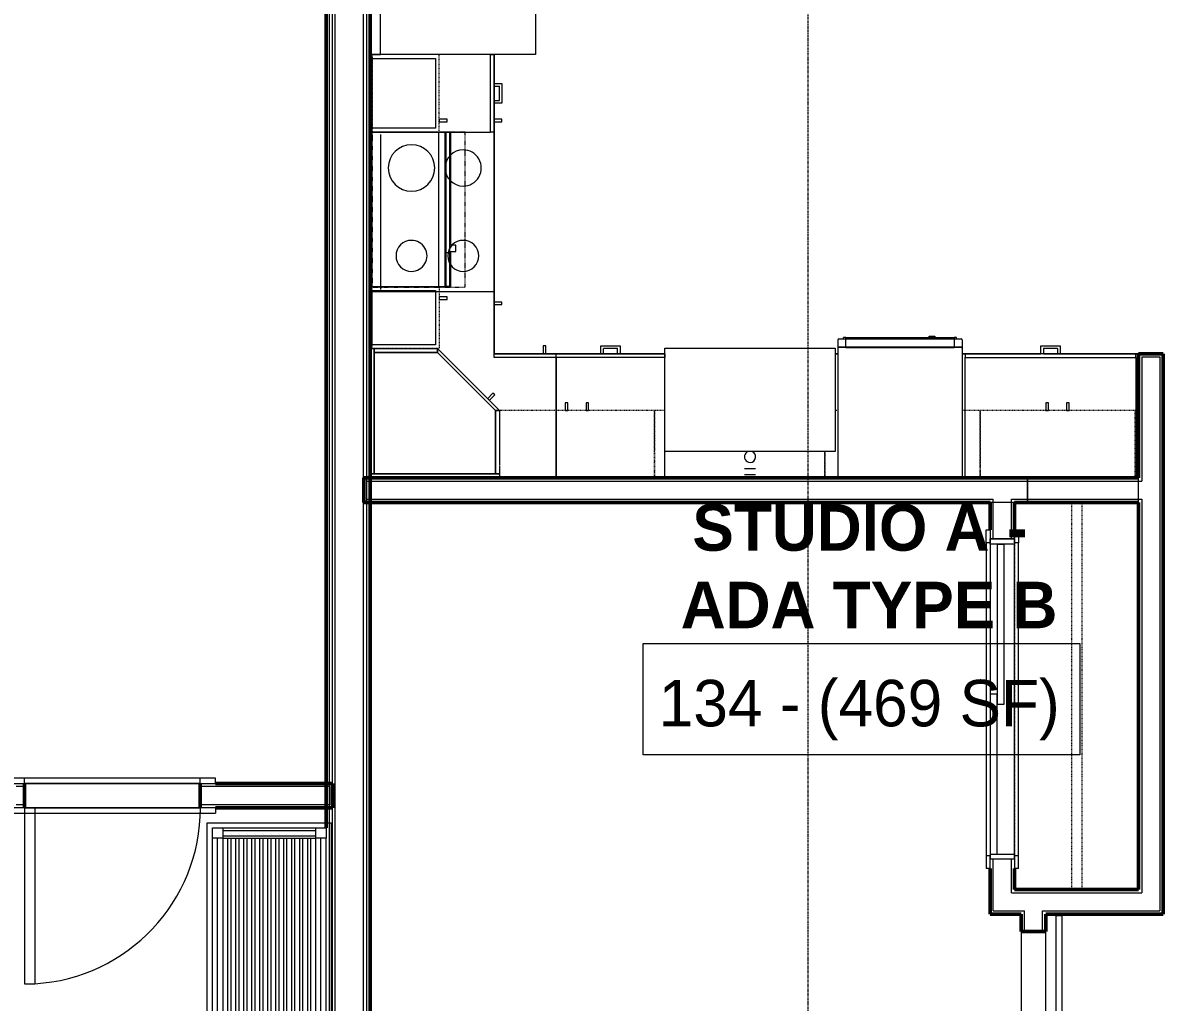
# Model space of a CAD drawing. Header units: inches. Extents: x -4235 to -464, y 9706 to 12338.
# Drawn here: x -2979.3 to -2758.6, y 10549 to 10738.4 of the extents above; entities that cross this region are included whole.
import ezdxf

# ---------------------------------------------------------------- set-up
doc = ezdxf.new("R2010")
doc.units = ezdxf.units.IN
doc.header["$MEASUREMENT"] = 0
for name, pattern in [('Dash', [0.25, 0.125, -0.125]), ('Grid Line 1_2_', [0.875, 0.5, -0.125, 0.125, -0.125]), ('Overhead', [0.15625, 0.09375, -0.0625])]:
    doc.linetypes.add(name, pattern=pattern)
for name, color, linetype, lineweight in [('0-1', 7, 'Continuous', 5), ('0-2', 10, 'Continuous', 9), ('A-AREA-IDEN', 2, 'Continuous', 9), ('A-DOOR-1', 10, 'Continuous', 9), ('A-DOOR-2', 50, 'Continuous', 20), ('A-DOOR-3', 7, 'Continuous', 50), ('A-DOOR-FRAM-1', 10, 'Continuous', 9), ('A-WALL-1', 7, 'Continuous', 50), ('A-WALL-2', 250, 'Continuous', 13), ('A-WALL-3', 10, 'Continuous', 9), ('A-WALL-4', 254, 'Continuous', 9), ('A-WALL-5', 113, 'Continuous', 9), ('I-WALL-1', 7, 'Continuous', 50), ('P-SANR-FIXT-1', 10, 'Continuous', 9), ('P-SANR-FIXT-2', 254, 'Continuous', 9), ('Q-CASE', 31, 'Continuous', 9), ('Q-CASE-1', 254, 'Continuous', 9), ('Q-CASE-2', 10, 'Continuous', 9), ('Q-CASE-3', 254, 'Dash', 9), ('Q-CASE-4', 10, 'Dash', 9), ('Q-CASE-HDLN-1', 10, 'Dash', 9), ('Q-CASE-HDLN-2', 254, 'Dash', 9), ('Q-SPCQ-1', 10, 'Continuous', 9), ('Q-SPCQ-2', 91, 'Overhead', 9), ('S-GRID-1', 1, 'Grid Line 1_2_', 9)]:
    doc.layers.add(name, color=color, linetype=linetype, lineweight=lineweight)
doc.styles.add('Century Gothic', font='ufonts.com_century-gothic.ttf', dxfattribs={"height": 9})
doc.styles.add('Century Gothic_B', font='GOTHICB.TTF', dxfattribs={"height": 9})

# ---------------------------------------------------------------- blocks, each defined once
blk = doc.blocks.new('SWING - SINGLE - FLUSH - 2-10 x 6-8 - PRIVACY-3199407-BACKGROUND - RCP - 1ST FLOOR')
at = {"layer": 'A-DOOR-1'}
blk.add_arc((17, 2.37), 34.07, 93.3657, 180, dxfattribs=at)
at = {"layer": 'A-DOOR-2'}
for p, q in [((15, 2.37), (15, 36.38)), ((17, 36.38), (15, 36.38)), ((17, 2.37), (17, 36.38)), ((17, 2.37), (15, 2.37))]:
    blk.add_line(p, q, dxfattribs=at)
at = {"layer": 'A-DOOR-FRAM-1'}
for p, q in [((-17, 3.37), (-20, 3.37)), ((-20, 2.37), (-20, 3.37)), ((-20, 2.37), (-17, 2.37)), ((17, 3.37), (-17, 3.37)), ((-17, 2.37), (-17, 3.37)), ((-17, 2.37), (17, 2.37)), ((20, 3.37), (17, 3.37)), ((17, 2.37), (17, 3.37)), ((17, 2.37), (20, 2.37)), ((20, 2.37), (20, 3.37)), ((-17, -2.38), (-20, -2.38)), ((-20, -2.38), (-20, -3.38)), ((-20, -3.38), (-17, -3.38)), ((17, -2.38), (-17, -2.38)), ((-17, -2.38), (-17, -3.38)), ((-17, -3.38), (17, -3.38)), ((20, -2.38), (17, -2.38)), ((17, -2.38), (17, -3.38)), ((17, -3.38), (20, -3.38)), ((20, -2.38), (20, -3.38))]:
    blk.add_line(p, q, dxfattribs=at)
blk = doc.blocks.new('SLIDING - FLUSH - 5-0 x 6-8-3203585-BACKGROUND - RCP - 1ST FLOOR')
at = {"layer": 'A-DOOR-1'}
for p, q in [((-32.75, 2.25), (-32.75, 3)), ((-30.25, 3), (-32.75, 3)), ((-32.75, 2.25), (-30.25, 2.25)), ((30.25, 3), (-30.25, 3)), ((-30.25, 3), (-30.25, 2.25)), ((1, 2.25), (-30, 2.25)), ((-30, 2.25), (-30, 0.88)), ((1, 2.25), (1, 0.88)), ((30.25, 2.25), (30.25, 3)), ((30.25, 3), (32.75, 3)), ((32.75, 2.25), (30.25, 2.25)), ((32.75, 3), (32.75, 2.25)), ((-30, 0.88), (1, 0.88)), ((30, 0.88), (-1, 0.88)), ((-1, 0.88), (-1, -0.5)), ((30, 0.88), (30, -0.5)), ((-1, -0.5), (30, -0.5)), ((-32.75, -3.25), (-32.75, -2.5)), ((-30.25, -2.5), (-32.75, -2.5)), ((-32.75, -3.25), (-30.25, -3.25)), ((-30.25, -2.5), (-30.25, -3.25)), ((-30.25, -3.25), (30.25, -3.25)), ((30.25, -2.5), (32.75, -2.5)), ((30.25, -3.25), (30.25, -2.5)), ((32.75, -3.25), (30.25, -3.25)), ((32.75, -2.5), (32.75, -3.25))]:
    blk.add_line(p, q, dxfattribs=at)
at = {"layer": 'A-DOOR-FRAM-1'}
for p, q in [((-30, 2.25), (-31, 2.25)), ((-31, -2.5), (-31, 2.25)), ((-30, 2.25), (-30, -2.5)), ((30, 2.25), (1, 2.25)), ((30, -2.5), (30, 2.25)), ((30, 2.25), (31, 2.25)), ((31, 2.25), (31, -2.5)), ((-31, -2.5), (-30, -2.5)), ((-30, -2.5), (30, -2.5)), ((31, -2.5), (30, -2.5))]:
    blk.add_line(p, q, dxfattribs=at)
blk = doc.blocks.new('BARN - FLUSH - 3-0 x 7-0 BARN DOOR-2961666-BACKGROUND - RCP - 1ST FLOOR')
at = {"layer": 'A-DOOR-1'}
for p, q in [((-57, -4.32), (-60, -4.32)), ((-60, -4.32), (-60, -4.95)), ((-57, -5.82), (-57, -4.07)), ((-57, -4.07), (-21, -4.07)), ((-21, -4.07), (-21, -5.82)), ((21, -4.32), (-21, -4.32)), ((21, -4.95), (21, -4.32)), ((-60, -4.95), (-60, -5.57)), ((-60, -5.57), (-57, -5.57)), ((-21, -5.82), (-57, -5.82)), ((-21, -5.57), (21, -5.57)), ((21, -5.57), (21, -4.95))]:
    blk.add_line(p, q, dxfattribs=at)
at = {"layer": 'A-DOOR-3'}
for p, q in [((-56, -6), (-56, -5.82)), ((-54.5, -6), (-56, -6)), ((-54.5, -5.82), (-54.5, -6)), ((-23.5, -6), (-23.5, -5.82)), ((-22, -6), (-23.5, -6)), ((-22, -5.82), (-22, -6))]:
    blk.add_line(p, q, dxfattribs=at)
blk = doc.blocks.new('Refrigerator_-_Side-by-Side_6047 - 36_ X 30_-1372843-BACKGROUND - RCP - 1ST FLOOR')
at = {"layer": 'Q-SPCQ-1'}
for p, q in [((-17.88, 15.58), (17.87, 15.58)), ((-17.88, -14.42), (-17.88, 15.58)), ((17.87, 15.58), (17.87, -14.42)), ((17.87, -14.42), (-17.88, -14.42))]:
    blk.add_line(p, q, dxfattribs=at)
blk = doc.blocks.new('OD_CW_Closet - OD_CW_Closet-V41-BACKGROUND - RCP - 1ST FLOOR')
at = {"layer": 'Q-CASE-HDLN-1'}
for p, q in [((0.74, 13), (75.64, 13)), ((0.74, 11), (75.64, 11)), ((6.05, 0), (7.8, 0)), ((8.8, 0), (68.8, 0)), ((69.05, 0), (71.55, 0))]:
    blk.add_line(p, q, dxfattribs=at)
at = {"layer": 'Q-CASE-HDLN-2'}
for p, q in [((75.64, 24), (0.74, 24)), ((0.74, 24), (0.74, 0)), ((75.64, 0), (75.64, 24)), ((0.74, 0), (6.05, 0)), ((68.8, 0), (69.05, 0)), ((71.55, 0), (75.64, 0))]:
    blk.add_line(p, q, dxfattribs=at)
blk = doc.blocks.new('Range - 24_ x 30_-2806124-BACKGROUND - RCP - 1ST FLOOR')
at = {"layer": 'Q-SPCQ-1'}
blk.add_line((0, -22), (30, -22), dxfattribs=at)
for centre, radius, start, end in [((6.5, -6), 3.5, 360, 180), ((23.5, -6), 3, 0, 180), ((6.5, -6), 3.5, 180, 0), ((23.5, -6), 3, 180, 0), ((6.5, -16), 4.5, 0, 180), ((23.5, -16), 3, 360, 180), ((6.5, -16), 4.5, 180, 0), ((23.5, -16), 3, 180, 0)]:
    blk.add_arc(centre, radius, start, end, dxfattribs=at)
blk = doc.blocks.new('300 Series Wall Hung Cabinet_302 - 33_ X 21_-2750688-BACKGROUND - RCP - 1ST FLOOR')
at = {"layer": 'Q-CASE-3'}
for p, q in [((-16.5, -2.75), (-16.5, -7.47)), ((16.5, -7.36), (16.5, -2.75)), ((16.5, -15.38), (16.5, -7.39)), ((14.5, -15.38), (16.5, -15.38))]:
    blk.add_line(p, q, dxfattribs=at)
at = {"layer": 'Q-CASE-4'}
for p, q in [((16.5, -2.38), (-16.5, -2.38)), ((-16.5, -2.38), (-16.5, -2.75)), ((16.5, -2.75), (16.5, -2.38))]:
    blk.add_line(p, q, dxfattribs=at)
blk = doc.blocks.new('Base Cabinet 4 Drawer 254 - Base Cabinet 4 Drawer 254 21_-2569778-BACKGROUND - RCP - 1ST FLOOR')
at = {"layer": 'Q-CASE-2'}
for p, q in [((-1.14, 24), (-1.14, 25.5)), ((-1.14, 25.5), (2.61, 25.5)), ((2.11, 25), (-0.64, 25)), ((-0.64, 24), (-0.64, 25)), ((2.11, 24), (2.11, 25)), ((2.61, 25.5), (2.61, 24)), ((-9.76, 24), (11.24, 24)), ((-9.76, 23.25), (-9.76, 24)), ((11.24, 23.25), (-9.76, 23.25)), ((-9.76, 23.25), (-9.76, 0)), ((-1.14, 24), (-0.64, 24)), ((2.61, 24), (2.11, 24)), ((11.24, 24), (11.24, 23.25)), ((11.24, 0), (11.24, 23.25)), ((-9.76, 0), (11.24, 0))]:
    blk.add_line(p, q, dxfattribs=at)
blk = doc.blocks.new('308 - 308 x 27_-V42-BACKGROUND - RCP - 1ST FLOOR')
at = {"layer": 'Q-CASE'}
for p, q in [((0, -27.38), (-12, -15.38)), ((-12, -15.38), (-11.25, -15.38)), ((-11.25, -15.38), (0, -26.63)), ((0, -26.63), (0, -27.38))]:
    blk.add_line(p, q, dxfattribs=at)
at = {"layer": 'Q-CASE-1'}
for p, q in [((-12, -3.13), (-12, -2.75)), ((-12, -4.64), (-12, -3.13)), ((-12, -3.13), (-11.25, -3.13)), ((12.62, -3.13), (-12, -3.13)), ((-11.25, -4.57), (-11.25, -3.13)), ((-11.25, -3.13), (12.25, -3.13)), ((-11.25, -3.13), (-11.25, -4.57)), ((12.25, -3.13), (12.25, -26.63)), ((12.25, -27.38), (12.25, -3.13)), ((12.25, -3.13), (12.62, -3.13)), ((-12, -15.38), (-12, -4.72)), ((-11.25, -15.38), (-11.25, -4.65)), ((-11.25, -4.65), (-11.25, -15.38)), ((-11.25, -15.38), (-12, -15.38)), ((0, -26.63), (-11.25, -15.38)), ((-10.05, -17.33), (-11.11, -18.39)), ((-11.11, -18.39), (-10.76, -18.73)), ((-10.76, -18.73), (-9.7, -17.67)), ((12.25, -26.63), (0, -26.63)), ((0, -27.38), (0, -26.63)), ((0, -26.63), (12.25, -26.63)), ((12.25, -27.38), (0, -27.38)), ((12.25, -26.63), (12.25, -27.38)), ((12.62, -27.38), (12.25, -27.38))]:
    blk.add_line(p, q, dxfattribs=at)
at = {"layer": 'Q-CASE-2'}
for p, q in [((-12, -2.75), (-12, -2.38)), ((-12, -2.38), (13, -2.38)), ((12.62, -3.13), (13, -3.13)), ((13, -3.13), (12.62, -3.13)), ((13, -2.38), (13, -3.13)), ((13, -3.13), (13, -27.38)), ((13, -27.38), (12.62, -27.38))]:
    blk.add_line(p, q, dxfattribs=at)
blk = doc.blocks.new('300 Series Wall Hung Cabinet_301 - 12_ x 27_-2528054-BACKGROUND - RCP - 1ST FLOOR')
at = {"layer": 'Q-CASE-1'}
for p, q in [((-3.51, 14.69), (-4, 14.69)), ((-4, 14.69), (-4, 13.19)), ((-3.51, 13.19), (-3.51, 14.69)), ((-5.25, 0.19), (-5.25, 12.44)), ((-5.25, 12.44), (5.25, 12.44)), ((-4, 13.19), (-3.51, 13.19)), ((5.25, 12.44), (5.25, 0.19))]:
    blk.add_line(p, q, dxfattribs=at)
at = {"layer": 'Q-CASE-2'}
blk.add_line((5.25, 0.19), (-5.25, 0.19), dxfattribs=at)
at = {"layer": 'Q-CASE-3'}
for p, q in [((-6, 0.19), (-6, 13.19)), ((-6, 13.19), (6, 13.19)), ((6, 13.19), (6, 0.19))]:
    blk.add_line(p, q, dxfattribs=at)
at = {"layer": 'Q-CASE-4'}
blk.add_line((6, 0.19), (-6, 0.19), dxfattribs=at)
blk = doc.blocks.new('Base Cabinet 3 Drawer 230 - Base Cabinet 3 Drawer 230 33_-2568065-BACKGROUND - RCP - 1ST FLOOR')
at = {"layer": 'Q-CASE-2'}
for p, q in [((-15.76, -23.25), (-15.76, 0)), ((-15.76, 0), (17.24, 0)), ((17.24, 0), (17.24, -23.25)), ((-15.76, -23.25), (-15.76, -24)), ((17.24, -23.25), (-15.76, -23.25)), ((-15.76, -24), (17.24, -24)), ((-0.64, -24), (-1.14, -24)), ((-1.14, -25.5), (-1.14, -24)), ((-0.64, -25), (-0.64, -24)), ((2.11, -25), (2.11, -24)), ((2.11, -24), (2.61, -24)), ((2.61, -24), (2.61, -25.5)), ((17.24, -24), (17.24, -23.25)), ((2.61, -25.5), (-1.14, -25.5)), ((-0.64, -25), (2.11, -25))]:
    blk.add_line(p, q, dxfattribs=at)
blk = doc.blocks.new('30quot_MicrowaveVent_11166 - 70cm miele oven-V43-BACKGROUND - RCP - 1ST FLOOR')
at = {"layer": 'Q-CASE-1'}
for p, q in [((7.69, 15.6), (-14.2, 15.6)), ((-14.2, 15.6), (-14.2, 15.39)), ((8.88, 16.6), (7.69, 16.6)), ((7.69, 16.55), (7.69, 15.39)), ((7.69, 16.55), (7.69, 16.55)), ((8.88, 15.39), (8.88, 16.55)), ((15.68, 15.6), (8.88, 15.6)), ((15.68, 15.59), (15.68, 15.6)), ((15.68, 15.39), (15.68, 15.59)), ((9.18, 15.39), (-14.2, 15.39)), ((-14.2, 15.39), (-14.2, 14.61)), ((-14.2, 14.61), (9.18, 14.61)), ((-14.2, 14.49), (-14.2, 13.23)), ((15.68, 14.49), (-14.2, 14.49)), ((9.18, 15.39), (9.18, 14.61)), ((15.68, 15.39), (9.18, 15.39)), ((9.18, 15.39), (9.18, 14.61)), ((9.18, 14.61), (15.68, 14.61)), ((15.68, 15.39), (15.68, 14.61)), ((15.68, 13.23), (15.68, 14.49)), ((-14.2, 13.23), (-14.2, 0.38)), ((-14.2, 13.23), (15.68, 13.23)), ((15.68, 0.38), (15.68, 13.23))]:
    blk.add_line(p, q, dxfattribs=at)
at = {"layer": 'Q-CASE-2'}
for p, q in [((-14.2, 0.37), (-14.2, 0)), ((15.68, 0), (15.68, 0.37)), ((-14.2, 0), (15.68, 0))]:
    blk.add_line(p, q, dxfattribs=at)
blk = doc.blocks.new('Base Cabinet Corner 197 - Base Cabinet Corner 197-2569781-BACKGROUND - RCP - 1ST FLOOR')
at = {"layer": 'Q-CASE-2'}
for p, q in [((0.74, 36), (-23.26, 36)), ((-23.26, 36), (-23.26, 0)), ((0.74, 23.25), (0.74, 36)), ((0.74, 24), (0.74, 36)), ((0.73, 34), (0.73, 33.51)), ((2.23, 34), (0.73, 34)), ((0.73, 33.51), (2.23, 33.51)), ((2.23, 33.51), (2.23, 34)), ((10.73, 25.5), (10.24, 25.5)), ((10.24, 25.5), (10.24, 24)), ((10.73, 24), (10.73, 25.5)), ((12.74, 24), (0.74, 24)), ((0.74, 23.25), (0.74, 24)), ((12.74, 23.25), (0.74, 23.25)), ((10.24, 24), (10.73, 24)), ((12.74, 0), (12.74, 24)), ((-23.26, 0), (12.74, 0))]:
    blk.add_line(p, q, dxfattribs=at)
blk = doc.blocks.new('300 Series Wall Hung Cabinet_301 - 15_ x 27_-2760267-BACKGROUND - RCP - 1ST FLOOR')
at = {"layer": 'Q-CASE-1'}
for p, q in [((-6.75, -12.44), (-6.75, -0.19)), ((6.75, -0.19), (6.75, -12.44)), ((6.75, -12.44), (-6.75, -12.44)), ((-5.01, -13.19), (-5.5, -13.19)), ((-5.5, -13.19), (-5.5, -14.69)), ((-5.01, -14.69), (-5.01, -13.19)), ((-5.5, -14.69), (-5.01, -14.69))]:
    blk.add_line(p, q, dxfattribs=at)
at = {"layer": 'Q-CASE-2'}
blk.add_line((-6.75, -0.19), (6.75, -0.19), dxfattribs=at)
at = {"layer": 'Q-CASE-3'}
for p, q in [((-7.5, -0.19), (-7.5, -13.19)), ((7.5, -1.81), (7.5, -0.19)), ((-7.5, -13.19), (7.5, -13.19))]:
    blk.add_line(p, q, dxfattribs=at)
at = {"layer": 'Q-CASE-4'}
for p, q in [((7.5, -0.19), (-7.5, -0.19)), ((7.5, -13.19), (7.5, -1.81))]:
    blk.add_line(p, q, dxfattribs=at)
blk = doc.blocks.new('kitchen_faucet_14143 - kitchen_faucet_14143-V67-BACKGROUND - RCP - 1ST FLOOR')
at = {"layer": 'P-SANR-FIXT-2'}
for p, q in [((2.26, -1.08), (2.26, 1.08)), ((2.34, 1.08), (2.34, 0.77)), ((2.34, 0.77), (2.34, -1.08)), ((3.44, -1.08), (3.44, 1.08))]:
    blk.add_line(p, q, dxfattribs=at)
at = {"layer": 'P-SANR-FIXT-2', "flags": 128}
blk.add_lwpolyline([(-1.04, 0.64), (-1, 0.62), (-0.96, 0.61), (-0.92, 0.6)], dxfattribs=at)
at = {"layer": 'P-SANR-FIXT-2'}
for start, end in [(0, 164.2961), (300, 0), (195.7039, 240), (240, 270), (270, 300)]:
    blk.add_arc((0, 0), 1.08, start, end, dxfattribs=at)
blk = doc.blocks.new('Stainless Steel Farmhous Kitchen Sink - Stainless Steel Farmhous Kitchen Sink-V51-BACKGROUND - RCP - 1ST FLOOR')
at = {"layer": 'P-SANR-FIXT-1'}
for p, q in [((-33, 22.2), (0, 22.2)), ((-33, 2.25), (-33, 22.2)), ((0, 22.2), (0, 2.25)), ((0, 2.25), (-33, 2.25))]:
    blk.add_line(p, q, dxfattribs=at)
blk = doc.blocks.new('300 Series Wall Hung Cabinet_302 - 30_ X 27_-2569782-BACKGROUND - RCP - 1ST FLOOR')
at = {"layer": 'Q-CASE-1'}
for p, q in [((-1.76, -15.38), (-2.25, -15.38)), ((-2.25, -15.38), (-2.25, -16.87)), ((-1.76, -16.87), (-1.76, -15.38)), ((2.24, -15.38), (1.75, -15.38)), ((1.75, -15.38), (1.75, -16.87)), ((2.24, -16.87), (2.24, -15.38)), ((-2.25, -16.87), (-1.76, -16.87)), ((1.75, -16.87), (2.24, -16.87))]:
    blk.add_line(p, q, dxfattribs=at)
at = {"layer": 'Q-CASE-3'}
for p, q in [((-15, -2.75), (-15, -7.36)), ((15, -4.64), (15, -2.75)), ((15, -15.38), (15, -4.72)), ((-15, -7.39), (-15, -15.38)), ((-15, -15.38), (15, -15.38))]:
    blk.add_line(p, q, dxfattribs=at)
at = {"layer": 'Q-CASE-4'}
for p, q in [((15, -2.38), (-15, -2.38)), ((-15, -2.38), (-15, -2.75)), ((15, -2.75), (15, -2.38))]:
    blk.add_line(p, q, dxfattribs=at)
blk = doc.blocks.new('300 Series Wall Hung Cabinet_302 - 30_ X 27_-V64-BACKGROUND - RCP - 1ST FLOOR')
at = {"layer": 'Q-CASE-3'}
for p, q in [((-15, -2.75), (-15, -5.08)), ((15, -7.47), (15, -2.75)), ((-15, -5.13), (-15, -15.38)), ((-15, -15.38), (-11.52, -15.38)), ((12.48, -15.38), (13, -15.38))]:
    blk.add_line(p, q, dxfattribs=at)
at = {"layer": 'Q-CASE-4'}
for p, q in [((-11.52, -2.38), (-15, -2.38)), ((-15, -2.38), (-15, -2.75)), ((15, -2.38), (12.48, -2.38)), ((15, -2.75), (15, -2.38))]:
    blk.add_line(p, q, dxfattribs=at)
blk = doc.blocks.new('300 Series Wall Hung Cabinet_302 - 30_ X 27_-V59-BACKGROUND - RCP - 1ST FLOOR')
at = {"layer": 'Q-CASE-1'}
for p, q in [((-1.76, -15.38), (-2.25, -15.38)), ((-2.25, -15.38), (-2.25, -16.87)), ((-1.76, -16.87), (-1.76, -15.38)), ((2.24, -15.38), (1.75, -15.38)), ((1.75, -15.38), (1.75, -16.87)), ((2.24, -16.87), (2.24, -15.38)), ((-2.25, -16.87), (-1.76, -16.87)), ((1.75, -16.87), (2.24, -16.87))]:
    blk.add_line(p, q, dxfattribs=at)
at = {"layer": 'Q-CASE-3'}
for p, q in [((-15, -2.75), (-15, -15.38)), ((15, -5.08), (15, -2.75)), ((15, -15.38), (15, -5.13)), ((-15, -15.38), (15, -15.38))]:
    blk.add_line(p, q, dxfattribs=at)
at = {"layer": 'Q-CASE-4'}
for p, q in [((15, -2.38), (-15, -2.38)), ((-15, -2.38), (-15, -2.44)), ((-15, -2.44), (-15, -2.75)), ((15, -2.75), (15, -2.38))]:
    blk.add_line(p, q, dxfattribs=at)
blk = doc.blocks.new('Single Door 1 Drawer 211 - 211 Base Cabinet Single Door1 Drawer 15_-2709781-BACKGROUND - RCP - 1ST FLOOR')
at = {"layer": 'Q-CASE-2'}
for p, q in [((-5.64, 24), (-5.64, 25.5)), ((-5.64, 25.5), (-1.89, 25.5)), ((-2.39, 25), (-5.14, 25)), ((-5.14, 24), (-5.14, 25)), ((-2.39, 24), (-2.39, 25)), ((-1.89, 25.5), (-1.89, 24)), ((1.73, 25.5), (1.24, 25.5)), ((1.24, 25.5), (1.24, 24)), ((1.73, 24), (1.73, 25.5)), ((-11.26, 24), (3.74, 24)), ((-11.26, 23.25), (-11.26, 24)), ((3.74, 23.25), (-11.26, 23.25)), ((-11.26, 23.25), (-11.26, 0)), ((-5.64, 24), (-5.14, 24)), ((-1.89, 24), (-2.39, 24)), ((1.24, 24), (1.73, 24)), ((3.74, 24), (3.74, 23.25)), ((3.74, 0), (3.74, 23.25)), ((-11.26, 0), (3.74, 0))]:
    blk.add_line(p, q, dxfattribs=at)
blk = doc.blocks.new('Bath Vanity - Bath Vanity 60_-3150019-BACKGROUND - RCP - 1ST FLOOR')
at = {"layer": 'Q-CASE-1'}
for p, q in [((-29.26, 0), (-29.26, 1)), ((30.74, 1), (30.74, 0)), ((30.74, 0), (-29.26, 0))]:
    blk.add_line(p, q, dxfattribs=at)
at = {"layer": 'Q-CASE-2'}
for p, q in [((-29.26, 1), (-29.26, 24)), ((-29.26, 24), (30.74, 24)), ((-28.26, 21), (-28.26, 23)), ((-28.26, 23), (-26.26, 23)), ((-26.26, 23), (27.74, 23)), ((-26.26, 23), (-26.26, 21)), ((27.74, 21), (27.74, 23)), ((27.74, 23), (29.74, 23)), ((29.74, 23), (29.74, 21)), ((30.74, 24), (30.74, 1)), ((-28.26, 21), (-28.26, 3)), ((-26.26, 21), (-28.26, 21)), ((-27.76, 21), (-27.76, 3)), ((-26.76, 21), (-26.76, 3)), ((-26.26, 22), (27.74, 22)), ((27.74, 21), (-26.26, 21)), ((-26.26, 21), (-26.26, 3)), ((-26.26, 20), (27.74, 20)), ((27.74, 21), (27.74, 3)), ((29.74, 21), (27.74, 21)), ((28.24, 21), (28.24, 3)), ((29.24, 21), (29.24, 3)), ((29.74, 21), (29.74, 3)), ((27.74, 19.45), (-26.26, 19.45)), ((-26.26, 18.45), (27.74, 18.45)), ((27.74, 17.91), (-26.26, 17.91)), ((-26.26, 16.91), (27.74, 16.91)), ((27.74, 16.36), (-26.26, 16.36)), ((-26.26, 15.36), (27.74, 15.36)), ((27.74, 14.82), (-26.26, 14.82)), ((-26.26, 13.82), (27.74, 13.82)), ((27.74, 13.27), (-26.26, 13.27)), ((-26.26, 12.27), (27.74, 12.27)), ((27.74, 11.73), (-26.26, 11.73)), ((-26.26, 10.73), (27.74, 10.73)), ((27.74, 10.18), (-26.26, 10.18)), ((-26.26, 9.18), (27.74, 9.18)), ((27.74, 8.64), (-26.26, 8.64)), ((-26.26, 7.64), (27.74, 7.64)), ((27.74, 7.09), (-26.26, 7.09)), ((-26.26, 6.09), (27.74, 6.09)), ((27.74, 5.55), (-26.26, 5.55)), ((-26.26, 4.55), (27.74, 4.55)), ((-28.26, 1), (-28.26, 3)), ((-28.26, 3), (-26.26, 3)), ((27.74, 4), (-26.26, 4)), ((-26.26, 3), (27.74, 3)), ((-26.26, 3), (-26.26, 1)), ((27.74, 1), (27.74, 3)), ((27.74, 3), (29.74, 3)), ((29.74, 3), (29.74, 1)), ((-26.26, 1), (-28.26, 1)), ((-26.26, 2), (27.74, 2)), ((-26.26, 1), (27.74, 1)), ((29.74, 1), (27.74, 1))]:
    blk.add_line(p, q, dxfattribs=at)
blk = doc.blocks.new('Range_Hood_386 - 30_ Wide-V84-BACKGROUND - RCP - 1ST FLOOR')
at = {"layer": 'Q-SPCQ-2'}
for p, q in [((15, 6), (-15, 6)), ((-15, 6), (-15, -12)), ((15, -12), (15, 6)), ((-15, -12), (15, -12))]:
    blk.add_line(p, q, dxfattribs=at)
blk = doc.blocks.new('CTR - 1st Phase - Unit Layouts_rvt-1-BACKGROUND - RCP - 1ST FLOOR')
at = {"layer": 'A-WALL-1'}
for p, q in [((-2763.36, 10650.41), (-2763.36, 10674.41)), ((-2763.36, 10674.41), (-2762.74, 10674.41)), ((-2762.74, 10674.41), (-2759.24, 10674.41)), ((-2759.24, 10674.41), (-2758.61, 10674.41)), ((-2758.61, 10674.41), (-2758.61, 10566.01)), ((-2913.3, 10649.79), (-2913.3, 10650.41)), ((-2913.3, 10650.41), (-2763.36, 10650.41)), ((-2913.3, 10646.29), (-2913.3, 10649.79)), ((-2913.3, 10645.66), (-2913.3, 10646.29)), ((-2792.11, 10645.66), (-2913.3, 10645.66)), ((-2792.11, 10640.35), (-2792.11, 10645.66)), ((-2787.36, 10645.66), (-2787.36, 10640.35)), ((-2763.36, 10645.66), (-2787.36, 10645.66)), ((-2763.36, 10570.76), (-2763.36, 10645.66)), ((-2978.95, 10591.29), (-2978.95, 10586.54)), ((-2944.95, 10586.54), (-2944.95, 10591.29)), ((-2941.95, 10591.29), (-2919.32, 10591.29)), ((-2919.32, 10591.29), (-2919.32, 10590.66)), ((-2919.32, 10590.66), (-2919.32, 10587.16)), ((-2919.32, 10587.16), (-2919.32, 10586.54)), ((-2919.32, 10586.54), (-2941.95, 10586.54)), ((-2792.11, 10566.01), (-2792.11, 10574.85)), ((-2787.36, 10574.85), (-2787.36, 10570.76)), ((-2787.36, 10570.76), (-2763.36, 10570.76)), ((-2791.49, 10566.01), (-2792.11, 10566.01)), ((-2787.36, 10566.01), (-2791.49, 10566.01)), ((-2786.07, 10566.01), (-2787.36, 10566.01)), ((-2786.07, 10562.66), (-2786.07, 10566.01)), ((-2781.32, 10566.01), (-2781.32, 10562.66)), ((-2763.36, 10566.01), (-2781.32, 10566.01)), ((-2759.24, 10566.01), (-2763.36, 10566.01)), ((-2758.61, 10566.01), (-2759.24, 10566.01)), ((-2781.32, 10562.66), (-2786.07, 10562.66))]:
    blk.add_line(p, q, dxfattribs=at)
at = {"layer": 'A-WALL-2'}
for p, q in [((-2762.74, 10673.79), (-2759.24, 10673.79)), ((-2762.74, 10673.79), (-2762.74, 10649.79)), ((-2759.24, 10673.79), (-2759.24, 10566.63)), ((-2912.67, 10646.29), (-2912.67, 10649.79)), ((-2912.67, 10649.79), (-2763.36, 10649.79)), ((-2763.36, 10649.79), (-2762.74, 10649.79)), ((-2912.67, 10646.29), (-2791.49, 10646.29)), ((-2791.49, 10645.66), (-2791.49, 10646.29)), ((-2791.49, 10638.6), (-2791.49, 10645.66)), ((-2787.99, 10645.66), (-2787.99, 10646.29)), ((-2787.99, 10646.29), (-2763.36, 10646.29)), ((-2787.99, 10638.6), (-2787.99, 10645.66)), ((-2763.36, 10646.29), (-2762.74, 10646.29)), ((-2762.74, 10646.29), (-2762.74, 10570.13)), ((-2978.95, 10590.66), (-2980.57, 10590.66)), ((-2919.95, 10590.66), (-2944.95, 10590.66)), ((-2919.95, 10590.66), (-2919.95, 10587.16)), ((-2978.95, 10587.16), (-2980.57, 10587.16)), ((-2919.95, 10587.16), (-2944.95, 10587.16)), ((-2791.49, 10566.63), (-2791.49, 10576.6)), ((-2787.99, 10570.13), (-2787.99, 10576.6)), ((-2787.99, 10570.13), (-2787.36, 10570.13)), ((-2787.36, 10570.13), (-2763.36, 10570.13)), ((-2763.36, 10570.13), (-2762.74, 10570.13)), ((-2791.49, 10566.63), (-2787.99, 10566.63)), ((-2787.99, 10566.63), (-2787.36, 10566.63)), ((-2787.36, 10566.63), (-2785.45, 10566.63)), ((-2785.45, 10566.01), (-2785.45, 10566.63)), ((-2785.45, 10562.66), (-2785.45, 10566.01)), ((-2781.95, 10566.01), (-2781.95, 10566.63)), ((-2781.95, 10566.63), (-2763.36, 10566.63)), ((-2781.95, 10562.66), (-2781.95, 10566.01)), ((-2763.36, 10566.63), (-2762.74, 10566.63)), ((-2762.74, 10566.63), (-2759.24, 10566.63))]:
    blk.add_line(p, q, dxfattribs=at)
at = {"layer": 'A-WALL-3'}
for p, q in [((-2913.3, 10650.41), (-2913.3, 10645.66)), ((-2913.3, 10650.41), (-2912.07, 10650.41)), ((-2912.05, 10650.41), (-2887.05, 10650.41)), ((-2887.05, 10650.41), (-2821.53, 10650.41)), ((-2797.53, 10650.41), (-2784.85, 10650.41)), ((-2784.85, 10650.41), (-2763.36, 10650.41)), ((-2763.36, 10645.66), (-2763.36, 10650.41)), ((-2912.07, 10645.66), (-2913.3, 10645.66)), ((-2787.36, 10645.66), (-2792.11, 10645.66)), ((-2787.36, 10638.6), (-2792.11, 10638.6)), ((-2944.95, 10591.29), (-2978.95, 10591.29)), ((-2978.95, 10586.54), (-2944.95, 10586.54)), ((-2787.36, 10576.6), (-2792.11, 10576.6)), ((-2786.07, 10562.66), (-2786.07, 10527.29)), ((-2781.32, 10526.66), (-2781.32, 10562.66))]:
    blk.add_line(p, q, dxfattribs=at)
at = {"layer": 'A-WALL-4'}
for p, q in [((-2784.85, 10650.41), (-2784.85, 10645.66)), ((-2784.85, 10645.66), (-2784.85, 10650.41)), ((-2792.11, 10645.66), (-2912.07, 10645.66)), ((-2784.85, 10645.66), (-2787.36, 10645.66)), ((-2763.36, 10645.66), (-2784.85, 10645.66)), ((-2978.95, 10591.29), (-2978.95, 10586.54)), ((-2944.95, 10591.29), (-2944.95, 10586.54)), ((-2786.07, 10562.66), (-2781.32, 10562.66))]:
    blk.add_line(p, q, dxfattribs=at)
at = {"layer": 'A-WALL-5'}
for p, q in [((-2910.05, 10732.3), (-2912.05, 10732.3)), ((-2912.05, 10732.3), (-2912.05, 10650.41)), ((-2912.05, 10650.41), (-2912.05, 10732.3)), ((-2912.05, 10732.3), (-2910.05, 10732.3)), ((-2888.05, 10732.3), (-2910.05, 10732.3)), ((-2888.05, 10726.67), (-2888.05, 10732.3)), ((-2888.05, 10732.3), (-2888.05, 10726.67)), ((-2888.05, 10726.17), (-2888.05, 10726.67)), ((-2888.05, 10723.42), (-2888.05, 10726.17)), ((-2888.05, 10726.17), (-2888.05, 10723.42)), ((-2888.05, 10722.92), (-2888.05, 10723.42)), ((-2888.05, 10719.8), (-2888.05, 10722.92)), ((-2888.05, 10722.92), (-2888.05, 10719.8)), ((-2888.05, 10719.31), (-2888.05, 10719.8)), ((-2888.05, 10684.41), (-2888.05, 10719.31)), ((-2888.05, 10719.31), (-2888.05, 10684.41)), ((-2888.05, 10674.41), (-2888.05, 10683.93)), ((-2888.05, 10683.93), (-2888.05, 10674.41)), ((-2878.55, 10674.41), (-2888.05, 10674.41)), ((-2888.05, 10674.41), (-2878.55, 10674.41)), ((-2878.06, 10674.41), (-2878.55, 10674.41)), ((-2867.42, 10674.41), (-2878.06, 10674.41)), ((-2878.06, 10674.41), (-2867.42, 10674.41)), ((-2866.92, 10674.41), (-2867.42, 10674.41)), ((-2864.17, 10674.41), (-2866.92, 10674.41)), ((-2866.92, 10674.41), (-2864.17, 10674.41)), ((-2863.67, 10674.41), (-2864.17, 10674.41)), ((-2855.05, 10674.41), (-2863.67, 10674.41)), ((-2863.67, 10674.41), (-2855.05, 10674.41)), ((-2821.53, 10674.41), (-2822.05, 10674.41)), ((-2822.05, 10674.41), (-2821.53, 10674.41)), ((-2782.3, 10674.41), (-2797.53, 10674.41)), ((-2797.53, 10674.41), (-2782.3, 10674.41)), ((-2781.8, 10674.41), (-2782.3, 10674.41)), ((-2779.05, 10674.41), (-2781.8, 10674.41)), ((-2781.8, 10674.41), (-2779.05, 10674.41)), ((-2778.55, 10674.41), (-2779.05, 10674.41)), ((-2764.05, 10674.41), (-2778.55, 10674.41)), ((-2778.55, 10674.41), (-2764.05, 10674.41)), ((-2763.36, 10674.41), (-2764.05, 10674.41)), ((-2764.05, 10674.41), (-2763.36, 10674.41)), ((-2763.36, 10673.91), (-2763.36, 10674.41)), ((-2763.36, 10674.41), (-2763.36, 10673.91)), ((-2763.36, 10650.41), (-2763.36, 10673.91)), ((-2763.36, 10673.91), (-2763.36, 10650.41)), ((-2912.05, 10650.41), (-2821.53, 10650.41)), ((-2821.53, 10650.41), (-2912.05, 10650.41)), ((-2797.53, 10650.41), (-2763.36, 10650.41)), ((-2763.36, 10650.41), (-2797.53, 10650.41))]:
    blk.add_line(p, q, dxfattribs=at)
at = {"layer": 'Q-SPCQ-1'}
for p, q in [((-2821.34, 10677.29), (-2797.73, 10677.29)), ((-2820.44, 10677.29), (-2820.44, 10677.54)), ((-2820, 10677.54), (-2820.44, 10677.54)), ((-2820, 10675.54), (-2820, 10677.54)), ((-2820, 10677.54), (-2799.06, 10677.54)), ((-2803.91, 10677.54), (-2803.91, 10677.79)), ((-2803.91, 10677.79), (-2802.77, 10677.79)), ((-2802.77, 10677.54), (-2803.91, 10677.54)), ((-2802.77, 10677.79), (-2802.77, 10677.54)), ((-2799.06, 10677.54), (-2799.06, 10675.54)), ((-2798.63, 10677.54), (-2799.06, 10677.54)), ((-2798.63, 10677.29), (-2798.63, 10677.54)), ((-2821.53, 10675.66), (-2821.53, 10677.09)), ((-2797.53, 10675.66), (-2821.53, 10675.66)), ((-2821.53, 10675.47), (-2821.53, 10675.66)), ((-2821.53, 10650.41), (-2821.53, 10675.47)), ((-2821.34, 10675.66), (-2797.73, 10675.66)), ((-2799.06, 10675.54), (-2820, 10675.54)), ((-2797.53, 10677.09), (-2797.53, 10675.66)), ((-2797.53, 10675.66), (-2797.53, 10675.47)), ((-2797.53, 10675.47), (-2797.53, 10650.41)), ((-2797.53, 10650.41), (-2821.53, 10650.41))]:
    blk.add_line(p, q, dxfattribs=at)
for centre, start, end in [((-2821.34, 10677.09), 90, 180), ((-2797.73, 10677.09), 0, 90), ((-2797.73, 10677.09), 60, 90), ((-2821.34, 10675.47), 90, 180), ((-2797.73, 10675.47), 0, 90), ((-2797.73, 10677.09), 0, 30)]:
    blk.add_arc(centre, 0.197, start, end, dxfattribs=at)
at = {"layer": '0-2'}
for name, p, rotation in [('Refrigerator_-_Side-by-Side_6047 - 36_ X 30_-1372843-BACKGROUND - RCP - 1ST FLOOR', (-2895.63, 10750.17), 269.9999999999551), ('Single Door 1 Drawer 211 - 211 Base Cabinet Single Door1 Drawer 15_-2709781-BACKGROUND - RCP - 1ST FLOOR', (-2912.05, 10721.03), 269.9999999999849), ('300 Series Wall Hung Cabinet_301 - 15_ x 27_-2760267-BACKGROUND - RCP - 1ST FLOOR', (-2911.86, 10724.8), 89.99999999998202), ('30quot_MicrowaveVent_11166 - 70cm miele oven-V43-BACKGROUND - RCP - 1ST FLOOR', (-2912.05, 10703.09), 269.9999999999797), ('Range_Hood_386 - 30_ Wide-V84-BACKGROUND - RCP - 1ST FLOOR', (-2899.67, 10702.3), 269.9999999999683), ('Range - 24_ x 30_-2806124-BACKGROUND - RCP - 1ST FLOOR', (-2888.05, 10716.85), 269.9999999999599), ('300 Series Wall Hung Cabinet_301 - 12_ x 27_-2528054-BACKGROUND - RCP - 1ST FLOOR', (-2911.86, 10681.41), 269.999999999982), ('308 - 308 x 27_-V42-BACKGROUND - RCP - 1ST FLOOR', (-2899.05, 10648.04), 180), ('Base Cabinet 3 Drawer 230 - Base Cabinet 3 Drawer 230 33_-2568065-BACKGROUND - RCP - 1ST FLOOR', (-2779.69, 10650.41), 180), ('300 Series Wall Hung Cabinet_302 - 30_ X 27_-2569782-BACKGROUND - RCP - 1ST FLOOR', (-2872.05, 10648.04), 180), ('300 Series Wall Hung Cabinet_302 - 30_ X 27_-V59-BACKGROUND - RCP - 1ST FLOOR', (-2779.05, 10648.04), 180), ('300 Series Wall Hung Cabinet_302 - 33_ X 21_-2750688-BACKGROUND - RCP - 1ST FLOOR', (-2840.55, 10648.04), 180), ('300 Series Wall Hung Cabinet_302 - 30_ X 27_-V64-BACKGROUND - RCP - 1ST FLOOR', (-2809.05, 10648.04), 180), ('kitchen_faucet_14143 - kitchen_faucet_14143-V67-BACKGROUND - RCP - 1ST FLOOR', (-2838.55, 10654.47), 269.9999999999644), ('OD_CW_Closet - OD_CW_Closet-V41-BACKGROUND - RCP - 1ST FLOOR', (-2787.36, 10646.4), 269.999999999986), ('SLIDING - FLUSH - 5-0 x 6-8-3203585-BACKGROUND - RCP - 1ST FLOOR', (-2789.86, 10607.6), 90.00000000000462), ('SWING - SINGLE - FLUSH - 2-10 x 6-8 - PRIVACY-3199407-BACKGROUND - RCP - 1ST FLOOR', (-2961.95, 10588.91), 180), ('Bath Vanity - Bath Vanity 60_-3150019-BACKGROUND - RCP - 1ST FLOOR', (-2919.57, 10552.93), 90.00000000017424), ('BARN - FLUSH - 3-0 x 7-0 BARN DOOR-2961666-BACKGROUND - RCP - 1ST FLOOR', (-2783.7, 10544.66), 89.99999999999835)]:
    blk.add_blockref(name, p, dxfattribs=dict(at, rotation=rotation))
for name, p in [('Base Cabinet Corner 197 - Base Cabinet Corner 197-2569781-BACKGROUND - RCP - 1ST FLOOR', (-2888.79, 10650.41)), ('Base Cabinet 4 Drawer 254 - Base Cabinet 4 Drawer 254 21_-2569778-BACKGROUND - RCP - 1ST FLOOR', (-2866.29, 10650.41)), ('Stainless Steel Farmhous Kitchen Sink - Stainless Steel Farmhous Kitchen Sink-V51-BACKGROUND - RCP - 1ST FLOOR', (-2822.05, 10653.27))]:
    blk.add_blockref(name, p, dxfattribs=at)
blk = doc.blocks.new('CTR - 1st Phase - Common Walls_rvt-1-BACKGROUND - RCP - 1ST FLOOR')
at = {"layer": 'A-WALL-2'}
for p, q in [((-2919.95, 10457.54), (-2919.95, 10813.49)), ((-2919.32, 10457.54), (-2919.32, 10813.49)), ((-2918.82, 10457.54), (-2918.82, 10813.49)), ((-2913.32, 10457.54), (-2913.32, 10813.49)), ((-2912.7, 10457.54), (-2912.7, 10813.49))]:
    blk.add_line(p, q, dxfattribs=at)
at = {"layer": 'I-WALL-1'}
for p, q in [((-2920.57, 10582.66), (-2920.57, 10813.49)), ((-2912.07, 10813.49), (-2912.07, 10458.16))]:
    blk.add_line(p, q, dxfattribs=at)

msp = doc.modelspace()

# ---------------------------------------------------------------- linework, layer by layer
at = {"layer": 'A-AREA-IDEN', "flags": 128}
msp.add_lwpolyline([(-2859.22, 10618.32), (-2774.72, 10618.32), (-2774.72, 10596.83), (-2859.22, 10596.83)], close=True, dxfattribs=at)
at = {"layer": 'S-GRID-1'}
msp.add_line((-2827.32, 9836.18), (-2827.32, 12288.89), dxfattribs=at)

# ---------------------------------------------------------------- block references
at = {"layer": '0-1'}
for name in ['CTR - 1st Phase - Unit Layouts_rvt-1-BACKGROUND - RCP - 1ST FLOOR', 'CTR - 1st Phase - Common Walls_rvt-1-BACKGROUND - RCP - 1ST FLOOR']:
    msp.add_blockref(name, (0, 0), dxfattribs=at)

# ---------------------------------------------------------------- texts
at = {"layer": 'A-AREA-IDEN', "char_height": 9, "attachment_point": 1}
for s, insert, width, style in [('STUDIO A -', (-2849.71, 10645.3), 79.083, 'Century Gothic_B'), ('ADA TYPE B', (-2851.96, 10630.3), 84.537, 'Century Gothic_B'), ('134 - (469 SF)', (-2856.22, 10611.32), 94.839, 'Century Gothic')]:
    msp.add_mtext(s, dxfattribs=dict(at, insert=insert, width=width, style=style))

doc.saveas('drawing.dxf')
